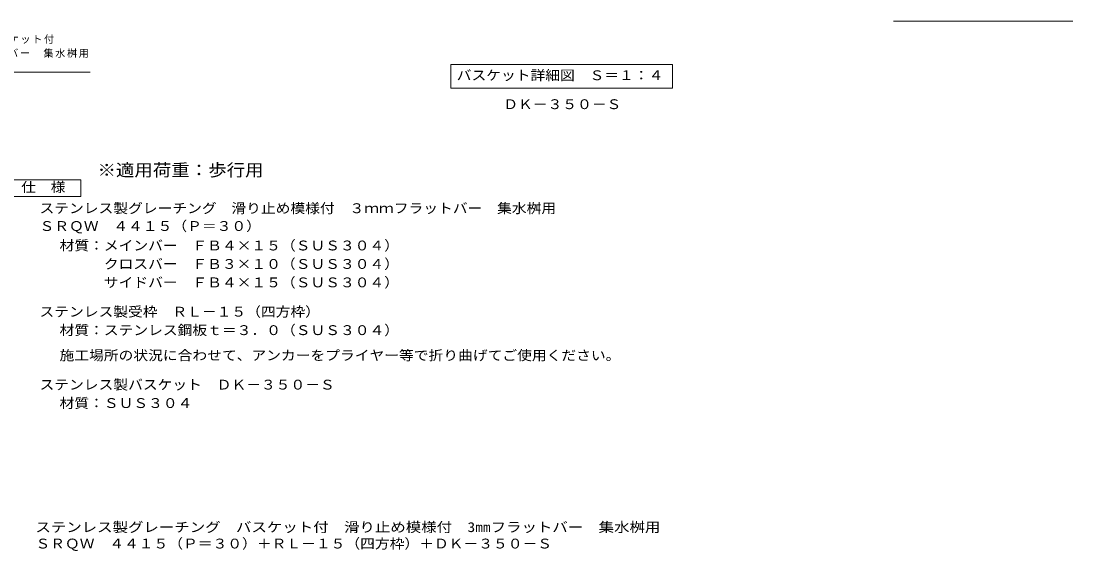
# Model space of a CAD drawing. Units: millimetres at full size, sheet at 1:4, with parts at other scales. Extents: x -838 to 1044, y -781 to 732.
# Drawn here: x -210 to 1044, y -781 to -149 of the extents above; entities that cross this region are included whole.
import ezdxf
from ezdxf.enums import TextEntityAlignment as Align

# ---------------------------------------------------------------- set-up
doc = ezdxf.new("R2010")
doc.units = ezdxf.units.MM
doc.header["$LTSCALE"] = 4
for name, color, linetype, lineweight in [('A-1_躯体', 3, 'Continuous', 9), ('A-5_文字', 7, 'Continuous', 9), ('D-4_その他', 7, 'Continuous', 9), ('D-5_文字', 7, 'Continuous', 9), ('F-5_F-5ﾚｲﾔ', 7, 'Continuous', 9), ('F-7_F-7ﾚｲﾔ', 2, 'Continuous', 9)]:
    doc.layers.add(name, color=color, linetype=linetype, lineweight=lineweight)
doc.styles.add('ＭＳ ゴシック', font='')
doc.styles.get('ＭＳ ゴシック').set_extended_font_data('MS Gothic')

msp = doc.modelspace()

# ---------------------------------------------------------------- linework, layer by layer
at = {"layer": 'A-5_文字'}
for p, q in [((302.393, -200.984), (566.793, -200.984)), ((566.793, -200.984), (566.793, -228.984))]:
    msp.add_line(p, q, dxfattribs=at)
msp.add_lwpolyline([(302.393, -200.984), (302.393, -228.984), (566.793, -228.984)], dxfattribs=at)
at = {"layer": 'D-5_文字'}
for p, q in [((-436.622, -209.956), (-127.505, -209.956)), ((-138.713, -338.337), (-138.713, -358.337))]:
    msp.add_line(p, q, dxfattribs=at)
msp.add_lwpolyline([(-138.713, -358.337), (-228.713, -358.337), (-228.713, -338.337), (-138.713, -338.337)], dxfattribs=at)
at = {"layer": 'F-7_F-7ﾚｲﾔ', "color": 7}
msp.add_line((830.36, -148.984), (1044.36, -148.984), dxfattribs=at)

# ---------------------------------------------------------------- texts
at = {"layer": 'A-1_躯体', "color": 2, "style": 'ＭＳ ゴシック', "width": 1.1}
msp.add_text('ＤＫ－３５０－Ｓ', height=11.73, dxfattribs=at).set_placement((365.061, -257.493), align=Align.BOTTOM_LEFT)
at = {"layer": 'A-5_文字', "color": 2, "style": 'ＭＳ ゴシック', "width": 1.1}
msp.add_text('バスケット詳細図\u3000Ｓ＝１：４', height=11.73, dxfattribs=at).set_placement((309.593, -222.984), align=Align.BOTTOM_LEFT)
at = {"layer": 'D-4_その他', "color": 2, "style": 'ＭＳ ゴシック', "width": 1.1}
for s, p in [('ステンレス製バスケット\u3000ＤＫ－３５０－Ｓ', (-187.877, -591.805)), ('材質：ＳＵＳ３０４', (-163.992, -613.805))]:
    msp.add_text(s, height=11.73, dxfattribs=at).set_placement(p, align=Align.BOTTOM_LEFT)
at = {"layer": 'D-5_文字', "color": 3, "style": 'ＭＳ ゴシック', "width": 1.1}
msp.add_text('※適用荷重：歩行用', height=14.66, dxfattribs=at).set_placement((-118.713, -338.337), align=Align.BOTTOM_LEFT)
at = {"layer": 'D-5_文字', "color": 2, "style": 'ＭＳ ゴシック', "width": 1.1}
for s, p in [('仕\u3000様', (-209.713, -356.337)), ('ステンレス製グレーチング\u3000滑り止め模様付\u3000３ｍｍフラットバー\u3000集水桝用', (-187.877, -381.506)), ('ＳＲＱＷ\u3000４４１５（Ｐ＝３０）', (-187.877, -402.733)), ('材質：メインバー\u3000ＦＢ４×１５（ＳＵＳ３０４）', (-163.992, -425.943)), ('\u3000\u3000\u3000クロスバー\u3000ＦＢ３×１０（ＳＵＳ３０４）', (-163.992, -447.943)), ('\u3000\u3000\u3000サイドバー\u3000ＦＢ４×１５（ＳＵＳ３０４）', (-163.992, -469.943)), ('ステンレス製受枠\u3000ＲＬ－１５（四方枠）', (-187.877, -504.857)), ('材質：ステンレス鋼板ｔ＝３．０（ＳＵＳ３０４）', (-163.992, -526.857)), ('施工場所の状況に合わせて、アンカーをプライヤー等で折り曲げてご使用ください。', (-163.992, -556.891))]:
    msp.add_text(s, height=11.73, dxfattribs=at).set_placement(p, align=Align.BOTTOM_LEFT)
at = {"layer": 'D-5_文字', "char_height": 8.798, "attachment_point": 7, "style": 'ＭＳ ゴシック'}
for s, insert in [('\\T1.17;ステンレス製グレーチング\u3000バスケット付', (-435.297, -176.088)), ('\\T1.17;滑り止め模様付\u3000３ｍｍフラットバー\u3000集水桝用', (-435.918, -192.751))]:
    msp.add_mtext(s, dxfattribs=dict(at, insert=insert))
at = {"layer": 'F-5_F-5ﾚｲﾔ', "color": 2, "style": 'ＭＳ ゴシック'}
for s, width, p in [('ステンレス製グレーチング\u3000バスケット付\u3000滑り止め模様付\u30003㎜フラットバー\u3000集水桝用', 1.15, (-192.756, -761.699)), ('ＳＲＱＷ\u3000４４１５（Ｐ＝３０）＋ＲＬ－１５（四方枠）＋ＤＫ－３５０－Ｓ', 1.1, (-192.756, -781.273))]:
    msp.add_text(s, height=11.73, dxfattribs=dict(at, width=width)).set_placement(p, align=Align.BOTTOM_LEFT)

doc.saveas('drawing.dxf')
